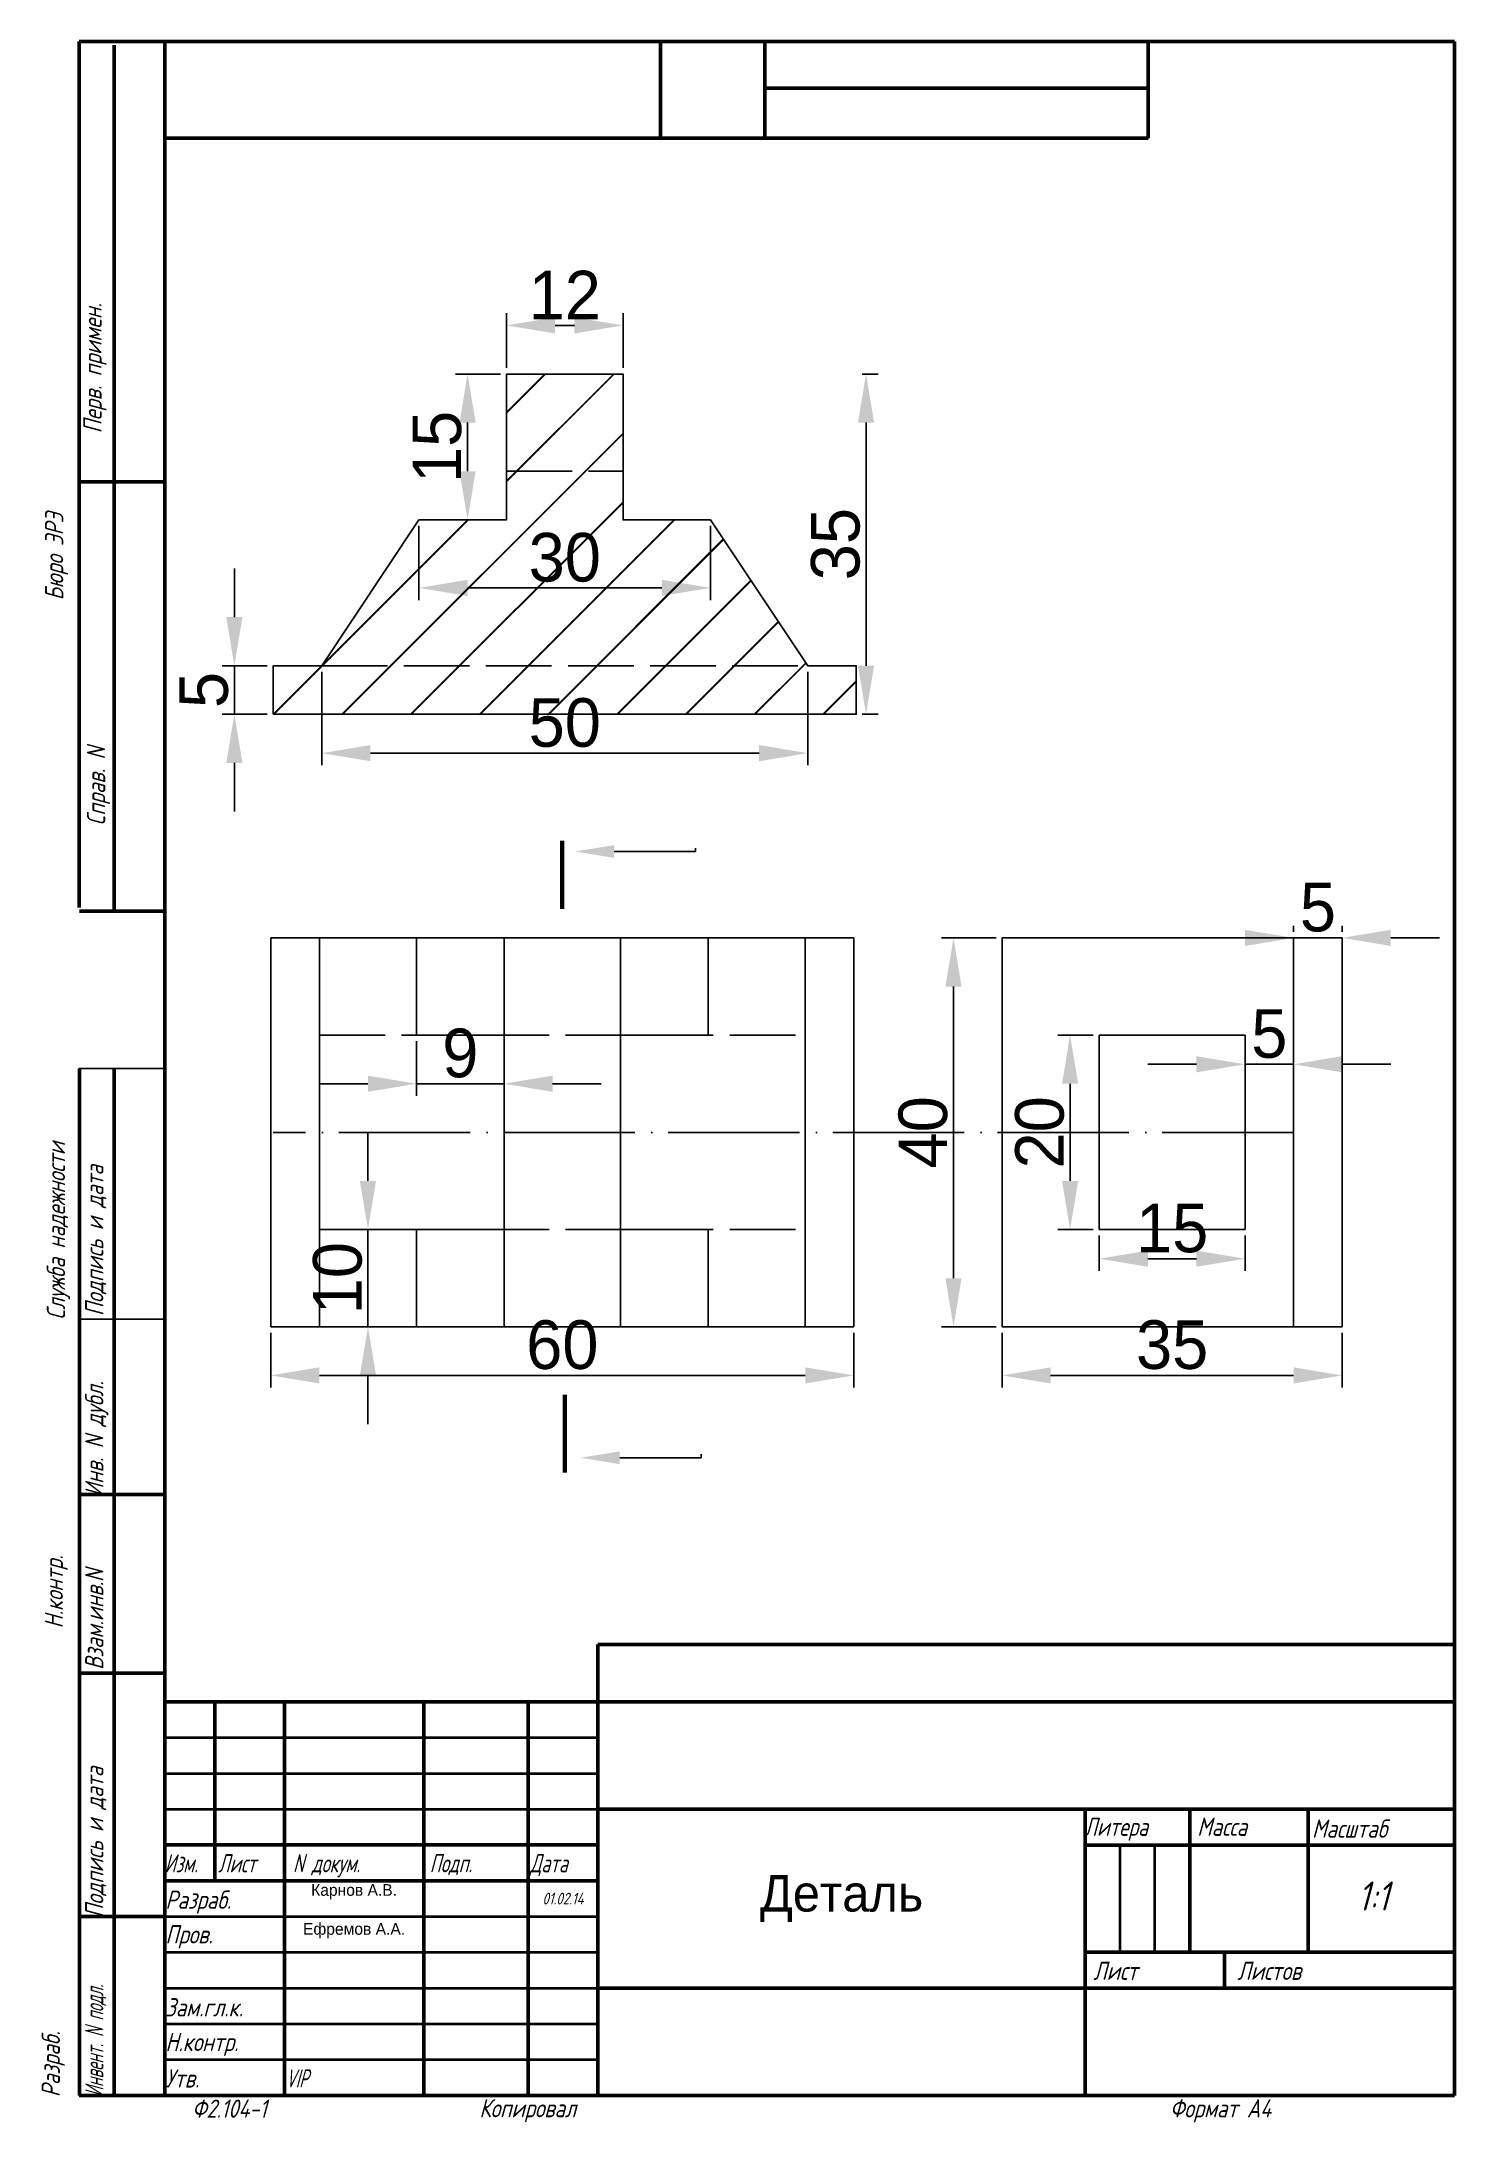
# Paper-space layout 'GOST-A4-(portrate)-new' of a CAD drawing. Header units: millimetres. Extents: x 2 to 196, y 1 to 286.
# The model-space entities are those that its viewports show. They can reach past a viewport. Long polylines and large blocks are cut down to what shows.
import ezdxf
from ezdxf import colors
from ezdxf.entities.mleader import LeaderData, LeaderLine
from ezdxf.enums import TextEntityAlignment as Align
from ezdxf.math import Vec2, Vec3

# ---------------------------------------------------------------- set-up
doc = ezdxf.new("R2010")
doc.units = ezdxf.units.MM
doc.linetypes.add('ACAD_ISO02W100', pattern=[15, 12, -3])
doc.linetypes.add('ACAD_ISO04W100', pattern=[30, 24, -3, 0, -3])
for name, color, linetype, lineweight in [('Основная сплошная', 7, 'Continuous', 50), ('Размерные линии', 3, 'Continuous', 25), ('Штриховая линия', 5, 'ACAD_ISO02W100', 25), ('Штрихпунктирная линия', 6, 'ACAD_ISO04W100', 25)]:
    doc.layers.add(name, color=color, linetype=linetype, lineweight=lineweight)
doc.styles.add('Dm', font='', dxfattribs={"oblique": 15})
doc.styles.get('Dm').set_extended_font_data('GOST type A')
doc.dimstyles.new('Copy of ISO-25', dxfattribs={"dimtxt": 5, "dimasz": 5, "dimexe": 1.25, "dimexo": 0.625, "dimtad": 1, "dimtoh": 1, "dimtxsty": 'Standard', "dimcen": 2.5, "dimadec": 0, "dimazin": 0, "dimtfac": 1, "dimtmove": 0, "dimatfit": 3, "dimfxl": 1, "dimarcsym": 0})

# ---------------------------------------------------------------- blocks, each defined once
blk = doc.blocks.new('Stamp Legend')
at = {"lineweight": 50}
for p, q in [((7.16, 286.45), (7.16, 167.75)), ((7.16, 286.45), (18.91, 286.45)), ((11.99, 167.26), (11.99, 285.96)), ((195.77, 286.45), (18.91, 286.45)), ((18.91, 4.91), (18.91, 286.45)), ((86.91, 273.21), (86.91, 286.45)), ((101.23, 273.21), (101.23, 286.45)), ((101.23, 280.08), (101.23, 286.45)), ((153.76, 273.21), (153.76, 286.45)), ((195.77, 286.45), (195.77, 6.87)), ((101.23, 280.08), (153.76, 280.08)), ((20.06, 273.21), (18.91, 273.21)), ((20.06, 273.21), (153.76, 273.21)), ((7.22, 226.12), (18.68, 226.12)), ((7.22, 167.26), (18.68, 167.26)), ((7.22, 4.91), (7.22, 145.68)), ((11.99, 4.91), (11.99, 145.68)), ((7.22, 87.31), (18.68, 87.31)), ((78.31, 58.88), (78.31, 66.73)), ((78.31, 66.71), (195.77, 66.71)), ((7.22, 62.78), (18.68, 62.78)), ((18.91, 58.88), (193.86, 58.88)), ((25.78, 34.35), (25.78, 58.88)), ((35.33, 4.92), (35.33, 58.88)), ((54.43, 4.92), (54.43, 58.88)), ((68.76, 4.92), (68.76, 58.88)), ((78.31, 4.92), (78.31, 58.88)), ((193.39, 58.86), (195.77, 58.86)), ((78.25, 44.16), (195.77, 44.16)), ((145.16, 4.92), (145.16, 44.16)), ((159.48, 24.54), (159.48, 44.16)), ((175.72, 24.54), (175.72, 44.16)), ((18.91, 39.26), (78.31, 39.26)), ((145.16, 39.24), (195.77, 39.24)), ((18.91, 34.35), (78.31, 34.35)), ((7.22, 29.43), (18.68, 29.43)), ((145.16, 24.54), (195.77, 24.54)), ((164.26, 19.64), (164.26, 24.54)), ((78.5, 19.64), (193.86, 19.64)), ((193.39, 19.62), (195.77, 19.62)), ((195.77, 6.87), (195.77, 4.91)), ((19.1, 4.91), (7.16, 4.91)), ((18.91, 4.91), (195.77, 4.91))]:
    blk.add_line(p, q, dxfattribs=at)
for p, q in [((20.06, 273.21), (20.06, 273.21)), ((20.06, 273.21), (20.06, 273.21)), ((7.16, 145.68), (19.1, 145.68)), ((7.16, 111.34), (19.1, 111.34))]:
    blk.add_line(p, q)
at = {"lineweight": 35}
for p, q in [((18.91, 53.97), (78.31, 53.97)), ((18.91, 49.07), (78.31, 49.07)), ((18.91, 44.16), (79.26, 44.16)), ((149.93, 24.54), (149.93, 39.24)), ((154.71, 24.54), (154.71, 39.24)), ((18.91, 29.45), (78.31, 29.45)), ((18.91, 24.54), (78.31, 24.54)), ((18.91, 19.64), (79.26, 19.64)), ((18.91, 14.73), (78.31, 14.73)), ((18.91, 9.83), (78.31, 9.83))]:
    blk.add_line(p, q, dxfattribs=at)
at = {"style": 'Dm', "oblique": 15}
for s, p in [('Перв. примен.', (10.26, 232.76)), ('Бюро ЭРЭ', (5, 209.87)), ('Справ. N', (10.75, 179)), ('Служба надежности', (5.25, 111.25)), ('Подпись и дата', (10.5, 111.75)), ('Инв. N дубл.', (10.5, 87)), ('Н.контр.', (4.96, 68.93)), ('Взам.инв.N', (10.5, 63.25)), ('Подпись и дата', (10.5, 29.27)), ('Разраб.', (4.54, 4.68))]:
    blk.add_text(s, height=2.5, rotation=90, dxfattribs=at).set_placement(p)
for s, width, p in [('Литера', 0.95, (145, 40.5)), ('Изм.', 0.85, (18.91, 35.5)), ('Лист', 0.85, (26.25, 35.5)), ('N докум.', 0.85, (36.5, 35.5)), ('Подп.', 0.85, (55.25, 35.5)), ('Дата', 0.85, (69, 35.5))]:
    blk.add_text(s, height=2.5, dxfattribs=dict(at, width=width)).set_placement(p)
for s, p in [('Масса', (160.5, 40.5)), ('Масштаб', (176.25, 40.25)), ('Разраб.', (19, 30.5)), ('Пров.', (19, 25.75)), ('Лист', (146.25, 20.75)), ('Листов', (166, 20.75)), ('Зам.гл.к.', (19, 15.75)), ('Н.контр.', (19, 11)), ('Утв.', (19, 6)), ('Ф2.104-1', (22.65, 1.86)), ('Копировал', (62.06, 1.92)), ('Формат А4', (156.74, 1.9))]:
    blk.add_text(s, height=2.5, dxfattribs=at).set_placement(p)
at = {"style": 'Dm', "oblique": 15, "width": 0.75}
blk.add_text('Инвент. N подл.', height=2.5, rotation=90, dxfattribs=at).set_placement((10.5, 4.75))
at = {"lineweight": 40, "style": 'Dm', "oblique": 15}
blk.add_attdef('А13', text='', height=5, rotation=180, dxfattribs=at).set_placement((56.92, 283), align=Align.CENTER)
at = {"style": 'Dm', "oblique": 15}
for tag, p in [('А15', (135.92, 61)), ('А16', (166.57, 29.75))]:
    blk.add_attdef(tag, text='', height=4, dxfattribs=at).set_placement(p, align=Align.CENTER)
at = {"lineweight": 40, "style": 'Dm', "oblique": 15}
for tag, height, p in [('А12', 5, (136.58, 49)), ('А8', 5, (111.68, 36.75)), ('А9', 5, (111.31, 29.75)), ('А7', 4, (184.64, 30.25)), ('А10', 5, (112.83, 22.25)), ('А14', 7, (169.08, 8.5)), ('А11', 5, (110.51, 9))]:
    blk.add_attdef(tag, text='', height=height, dxfattribs=at).set_placement(p, align=Align.CENTER)
at = {"style": 'Dm', "oblique": 15}
for tag, width, p, p2 in [('А1', 0.114428, (35.5, 30.5), (38.24, 30.5)), ('А3', 0.238806, (68.75, 30.5), (72.56, 30.5)), ('А2', 0.147465, (35.5, 25.75), (39.31, 25.75)), ('А4', 0.253846, (68.75, 25.75), (72.68, 25.75)), ('А17', 1.142857, (35.5, 6), (41.21, 6)), ('А18', 0.358209, (69, 6), (74.71, 6))]:
    blk.add_attdef(tag, text='', height=2.5, dxfattribs=dict(at, width=width)).set_placement(p, p2, align=Align.FIT)
for tag, p in [('А5', (157.5, 20.75)), ('А6', (182.5, 21))]:
    blk.add_attdef(tag, p, '', height=2.5, dxfattribs=at)
blk = doc.blocks.new('*D1')
at = {"layer": 'Defpoints', "color": 0, "transparency": 16777216}
for p in [(70, -23), (75, -23), (75, -63)]:
    blk.add_point(p, dxfattribs=at)
at = {"layer": 'Размерные линии', "color": 0, "lineweight": -2, "transparency": 16777216}
for p, q in [((74.38, -23), (68.75, -23)), ((70, -58), (70, -28)), ((74.38, -63), (68.75, -63))]:
    blk.add_line(p, q, dxfattribs=at)
at = {"layer": 'Размерные линии', "color": 0, "transparency": 16777216}
for points in [[(69.17, -28), (70.83, -28), (70, -23)], [(69.17, -58), (70.83, -58), (70, -63)]]:
    blk.add_solid(points, dxfattribs=at)
at = {"layer": 'Размерные линии', "color": 0, "lineweight": -2, "transparency": 16777216, "insert": (66.88, -43), "char_height": 5, "attachment_point": 5, "rotation": 90}
blk.add_mtext('40', dxfattribs=at)
blk = doc.blocks.new('*D2')
at = {"layer": 'Defpoints', "color": 0, "transparency": 16777216}
for p in [(75, -63), (110, -63), (110, -68)]:
    blk.add_point(p, dxfattribs=at)
at = {"layer": 'Размерные линии', "color": 0, "lineweight": -2, "transparency": 16777216}
for p, q in [((75, -63.62), (75, -69.25)), ((110, -63.62), (110, -69.25)), ((80, -68), (105, -68))]:
    blk.add_line(p, q, dxfattribs=at)
at = {"layer": 'Размерные линии', "color": 0, "transparency": 16777216}
for points in [[(80, -67.17), (80, -68.83), (75, -68)], [(105, -67.17), (105, -68.83), (110, -68)]]:
    blk.add_solid(points, dxfattribs=at)
at = {"layer": 'Размерные линии', "color": 0, "lineweight": -2, "transparency": 16777216, "insert": (92.5, -64.87), "char_height": 5, "attachment_point": 5}
blk.add_mtext('35', dxfattribs=at)
blk = doc.blocks.new('*D3')
at = {"layer": 'Defpoints', "color": 0, "transparency": 16777216}
for p in [(82, -33), (85, -33), (85, -53)]:
    blk.add_point(p, dxfattribs=at)
at = {"layer": 'Размерные линии', "color": 0, "lineweight": -2, "transparency": 16777216}
for p, q in [((84.38, -33), (80.75, -33)), ((82, -48), (82, -38)), ((84.38, -53), (80.75, -53))]:
    blk.add_line(p, q, dxfattribs=at)
at = {"layer": 'Размерные линии', "color": 0, "transparency": 16777216}
for points in [[(81.17, -38), (82.83, -38), (82, -33)], [(81.17, -48), (82.83, -48), (82, -53)]]:
    blk.add_solid(points, dxfattribs=at)
at = {"layer": 'Размерные линии', "color": 0, "lineweight": -2, "transparency": 16777216, "insert": (78.88, -43), "char_height": 5, "attachment_point": 5, "rotation": 90}
blk.add_mtext('20', dxfattribs=at)
blk = doc.blocks.new('*D4')
at = {"layer": 'Defpoints', "color": 0, "transparency": 16777216}
for p in [(85, -53), (100, -53), (85, -56)]:
    blk.add_point(p, dxfattribs=at)
at = {"layer": 'Размерные линии', "color": 0, "lineweight": -2, "transparency": 16777216}
for p, q in [((85, -53.62), (85, -57.25)), ((100, -53.62), (100, -57.25)), ((95, -56), (90, -56))]:
    blk.add_line(p, q, dxfattribs=at)
at = {"layer": 'Размерные линии', "color": 0, "transparency": 16777216}
for points in [[(90, -55.17), (90, -56.83), (85, -56)], [(95, -55.17), (95, -56.83), (100, -56)]]:
    blk.add_solid(points, dxfattribs=at)
at = {"layer": 'Размерные линии', "color": 0, "lineweight": -2, "transparency": 16777216, "insert": (92.5, -52.87), "char_height": 5, "attachment_point": 5}
blk.add_mtext('15', dxfattribs=at)
blk = doc.blocks.new('*D5')
at = {"layer": 'Defpoints', "color": 0, "transparency": 16777216}
for p in [(-0.25, -63), (59.75, -63), (59.75, -68)]:
    blk.add_point(p, dxfattribs=at)
at = {"layer": 'Размерные линии', "color": 0, "lineweight": -2, "transparency": 16777216}
for p, q in [((-0.25, -63.62), (-0.25, -69.25)), ((59.75, -63.62), (59.75, -69.25)), ((4.75, -68), (54.75, -68))]:
    blk.add_line(p, q, dxfattribs=at)
at = {"layer": 'Размерные линии', "color": 0, "transparency": 16777216}
for points in [[(4.75, -67.17), (4.75, -68.83), (-0.25, -68)], [(54.75, -67.17), (54.75, -68.83), (59.75, -68)]]:
    blk.add_solid(points, dxfattribs=at)
at = {"layer": 'Размерные линии', "color": 0, "lineweight": -2, "transparency": 16777216, "insert": (29.75, -64.87), "char_height": 5, "attachment_point": 5}
blk.add_mtext('60', dxfattribs=at)
blk = doc.blocks.new('*D6')
at = {"layer": 'Defpoints', "color": 0, "transparency": 16777216}
for p in [(9.75, -53), (14.75, -53), (14.75, -63)]:
    blk.add_point(p, dxfattribs=at)
at = {"layer": 'Размерные линии', "color": 0, "lineweight": -2, "transparency": 16777216}
for p, q in [((9.75, -48), (9.75, -43)), ((14.12, -53), (8.5, -53)), ((9.75, -63), (9.75, -53)), ((14.12, -63), (8.5, -63)), ((9.75, -68), (9.75, -73))]:
    blk.add_line(p, q, dxfattribs=at)
at = {"layer": 'Размерные линии', "color": 0, "transparency": 16777216}
for points in [[(8.92, -48), (10.58, -48), (9.75, -53)], [(8.92, -68), (10.58, -68), (9.75, -63)]]:
    blk.add_solid(points, dxfattribs=at)
at = {"layer": 'Размерные линии', "color": 0, "lineweight": -2, "transparency": 16777216, "insert": (6.63, -58), "char_height": 5, "attachment_point": 5, "rotation": 90}
blk.add_mtext('10', dxfattribs=at)
blk = doc.blocks.new('*D7')
at = {"layer": 'Defpoints', "color": 0, "transparency": 16777216}
for p in [(14.75, -33), (23.75, -33), (23.75, -38)]:
    blk.add_point(p, dxfattribs=at)
at = {"layer": 'Размерные линии', "color": 0, "lineweight": -2, "transparency": 16777216}
for p, q in [((14.75, -33.62), (14.75, -39.25)), ((23.75, -33.62), (23.75, -39.25)), ((9.75, -38), (4.75, -38)), ((14.75, -38), (23.75, -38)), ((28.75, -38), (33.75, -38))]:
    blk.add_line(p, q, dxfattribs=at)
at = {"layer": 'Размерные линии', "color": 0, "transparency": 16777216}
for points in [[(9.75, -37.17), (9.75, -38.83), (14.75, -38)], [(28.75, -37.17), (28.75, -38.83), (23.75, -38)]]:
    blk.add_solid(points, dxfattribs=at)
at = {"layer": 'Размерные линии', "color": 0, "lineweight": -2, "transparency": 16777216, "insert": (19.25, -34.87), "char_height": 5, "attachment_point": 5}
blk.add_mtext('9', dxfattribs=at)
blk = doc.blocks.new('*D8')
at = {"layer": 'Defpoints', "color": 0, "transparency": 16777216}
for p in [(36, 40), (24, 35), (36, 35)]:
    blk.add_point(p, dxfattribs=at)
at = {"layer": 'Размерные линии', "color": 0, "lineweight": -2, "transparency": 16777216}
for p, q in [((24, 35.62), (24, 41.25)), ((36, 35.62), (36, 41.25)), ((29, 40), (31, 40))]:
    blk.add_line(p, q, dxfattribs=at)
at = {"layer": 'Размерные линии', "color": 0, "transparency": 16777216}
for points in [[(29, 40.83), (29, 39.17), (24, 40)], [(31, 40.83), (31, 39.17), (36, 40)]]:
    blk.add_solid(points, dxfattribs=at)
at = {"layer": 'Размерные линии', "color": 0, "lineweight": -2, "transparency": 16777216, "insert": (30, 43.12), "char_height": 5, "attachment_point": 5}
blk.add_mtext('12', dxfattribs=at)
blk = doc.blocks.new('*D9')
at = {"layer": 'Defpoints', "color": 0, "transparency": 16777216}
for p in [(-4, 5), (0, 5), (0, 0)]:
    blk.add_point(p, dxfattribs=at)
at = {"layer": 'Размерные линии', "color": 0, "lineweight": -2, "transparency": 16777216}
for p, q in [((-4, 10), (-4, 15)), ((-0.62, 5), (-5.25, 5)), ((-4, 0), (-4, 5)), ((-0.62, 0), (-5.25, 0)), ((-4, -5), (-4, -10))]:
    blk.add_line(p, q, dxfattribs=at)
at = {"layer": 'Размерные линии', "color": 0, "transparency": 16777216}
for points in [[(-4.83, 10), (-3.17, 10), (-4, 5)], [(-4.83, -5), (-3.17, -5), (-4, 0)]]:
    blk.add_solid(points, dxfattribs=at)
at = {"layer": 'Размерные линии', "color": 0, "lineweight": -2, "transparency": 16777216, "insert": (-7.13, 2.5), "char_height": 5, "attachment_point": 5, "rotation": 90}
blk.add_mtext('5', dxfattribs=at)
blk = doc.blocks.new('*D10')
at = {"layer": 'Defpoints', "color": 0, "transparency": 16777216}
for p in [(20, 35), (24, 35), (24, 20)]:
    blk.add_point(p, dxfattribs=at)
at = {"layer": 'Размерные линии', "color": 0, "lineweight": -2, "transparency": 16777216}
for p, q in [((23.38, 35), (18.75, 35)), ((20, 25), (20, 30)), ((23.38, 20), (18.75, 20))]:
    blk.add_line(p, q, dxfattribs=at)
at = {"layer": 'Размерные линии', "color": 0, "transparency": 16777216}
for points in [[(19.17, 30), (20.83, 30), (20, 35)], [(19.17, 25), (20.83, 25), (20, 20)]]:
    blk.add_solid(points, dxfattribs=at)
at = {"layer": 'Размерные линии', "color": 0, "lineweight": -2, "transparency": 16777216, "insert": (16.87, 27.5), "char_height": 5, "attachment_point": 5, "rotation": 90}
blk.add_mtext('15', dxfattribs=at)
blk = doc.blocks.new('*D11')
at = {"layer": 'Defpoints', "color": 0, "transparency": 16777216}
for p in [(15, 20), (45, 20), (45, 13)]:
    blk.add_point(p, dxfattribs=at)
at = {"layer": 'Размерные линии', "color": 0, "lineweight": -2, "transparency": 16777216}
for p, q in [((15, 19.38), (15, 11.75)), ((45, 19.38), (45, 11.75)), ((20, 13), (40, 13))]:
    blk.add_line(p, q, dxfattribs=at)
at = {"layer": 'Размерные линии', "color": 0, "transparency": 16777216}
for points in [[(20, 13.83), (20, 12.17), (15, 13)], [(40, 13.83), (40, 12.17), (45, 13)]]:
    blk.add_solid(points, dxfattribs=at)
at = {"layer": 'Размерные линии', "color": 0, "lineweight": -2, "transparency": 16777216, "insert": (30, 16.12), "char_height": 5, "attachment_point": 5}
blk.add_mtext('30', dxfattribs=at)
blk = doc.blocks.new('*D12')
at = {"layer": 'Defpoints', "color": 0, "transparency": 16777216}
for p in [(5, 5), (55, 5), (55, -4)]:
    blk.add_point(p, dxfattribs=at)
at = {"layer": 'Размерные линии', "color": 0, "lineweight": -2, "transparency": 16777216}
for p, q in [((5, 4.38), (5, -5.25)), ((55, 4.38), (55, -5.25)), ((10, -4), (50, -4))]:
    blk.add_line(p, q, dxfattribs=at)
at = {"layer": 'Размерные линии', "color": 0, "transparency": 16777216}
for points in [[(10, -3.17), (10, -4.83), (5, -4)], [(50, -3.17), (50, -4.83), (55, -4)]]:
    blk.add_solid(points, dxfattribs=at)
at = {"layer": 'Размерные линии', "color": 0, "lineweight": -2, "transparency": 16777216, "insert": (30, -0.88), "char_height": 5, "attachment_point": 5}
blk.add_mtext('50', dxfattribs=at)
blk = doc.blocks.new('*D13')
at = {"layer": 'Defpoints', "color": 0, "transparency": 16777216}
for p in [(60, 35), (61, 35), (60, 0)]:
    blk.add_point(p, dxfattribs=at)
at = {"layer": 'Размерные линии', "color": 0, "lineweight": -2, "transparency": 16777216}
for p, q in [((60.62, 35), (62.25, 35)), ((61, 5), (61, 30)), ((60.62, 0), (62.25, 0))]:
    blk.add_line(p, q, dxfattribs=at)
at = {"layer": 'Размерные линии', "color": 0, "transparency": 16777216}
for points in [[(60.17, 30), (61.83, 30), (61, 35)], [(60.17, 5), (61.83, 5), (61, 0)]]:
    blk.add_solid(points, dxfattribs=at)
at = {"layer": 'Размерные линии', "color": 0, "lineweight": -2, "transparency": 16777216, "insert": (57.87, 17.5), "char_height": 5, "attachment_point": 5, "rotation": 90}
blk.add_mtext('35', dxfattribs=at)
blk = doc.blocks.new('*D14')
at = {"layer": 'Defpoints', "color": 0, "transparency": 16777216}
for p in [(105, -23), (110, -23), (110, -23)]:
    blk.add_point(p, dxfattribs=at)
at = {"layer": 'Размерные линии', "color": 0, "lineweight": -2, "transparency": 16777216}
for p, q in [((100, -23), (95, -23)), ((105, -22.37), (105, -21.75)), ((105, -23), (110, -23)), ((110, -22.37), (110, -21.75)), ((115, -23), (120, -23))]:
    blk.add_line(p, q, dxfattribs=at)
at = {"layer": 'Размерные линии', "color": 0, "transparency": 16777216}
for points in [[(100, -22.17), (100, -23.83), (105, -23)], [(115, -22.17), (115, -23.83), (110, -23)]]:
    blk.add_solid(points, dxfattribs=at)
at = {"layer": 'Размерные линии', "color": 0, "lineweight": -2, "transparency": 16777216, "insert": (107.5, -19.87), "char_height": 5, "attachment_point": 5}
blk.add_mtext('5', dxfattribs=at)
blk = doc.blocks.new('*D15')
at = {"layer": 'Defpoints', "color": 0, "transparency": 16777216}
for p in [(100, -33), (105, -33), (105, -36)]:
    blk.add_point(p, dxfattribs=at)
at = {"layer": 'Размерные линии', "color": 0, "lineweight": -2, "transparency": 16777216}
for p, q in [((100, -33.62), (100, -37.25)), ((105, -33.62), (105, -37.25)), ((95, -36), (90, -36)), ((100, -36), (105, -36)), ((110, -36), (115, -36))]:
    blk.add_line(p, q, dxfattribs=at)
at = {"layer": 'Размерные линии', "color": 0, "transparency": 16777216}
for points in [[(95, -35.17), (95, -36.83), (100, -36)], [(110, -35.17), (110, -36.83), (105, -36)]]:
    blk.add_solid(points, dxfattribs=at)
at = {"layer": 'Размерные линии', "color": 0, "lineweight": -2, "transparency": 16777216, "insert": (102.5, -32.87), "char_height": 5, "attachment_point": 5}
blk.add_mtext('5', dxfattribs=at)

msp = doc.modelspace()

# ---------------------------------------------------------------- hatches: boundary and pattern name
at = {"layer": 'Размерные линии'}
h = msp.add_hatch(dxfattribs=at)
h.set_pattern_fill('JIS_LC_20', color=6, scale=0.25)
h.paths.add_polyline_path([(36, 35), (24, 35), (24, 25), (36, 25)])
h.paths.add_polyline_path([(45, 20), (36, 20), (36, 25), (24, 25), (24, 20), (15, 20), (5, 5), (55, 5)])
h.paths.add_polyline_path([(60, 5), (55, 5), (5, 5), (0, 5), (0, 0), (60, 0)])
h.paths.add_polyline_path([(25, 12.375), (35, 12.375), (35, 19.875), (25, 19.875)], flags=24)
h.paths.add_polyline_path([(25, -4.625), (35, -4.625), (35, 2.875), (25, 2.875)], flags=9)

# ---------------------------------------------------------------- linework, layer by layer
at = {"layer": 'Основная сплошная', "lineweight": -2}
for p, q in [((-0.25, -63), (-0.25, -23)), ((-0.25, -23), (59.75, -23)), ((4.75, -63), (4.75, -23)), ((14.75, -33), (14.75, -23)), ((23.75, -33), (23.75, -23)), ((35.75, -33), (35.75, -23)), ((35.75, -33), (35.75, -23)), ((44.75, -33), (44.75, -23)), ((44.75, -33), (44.75, -23)), ((54.75, -63), (54.75, -23)), ((59.75, -23), (59.75, -63)), ((23.75, -33), (14.75, -33)), ((23.75, -53), (23.75, -33)), ((44.75, -33), (35.75, -33)), ((44.75, -33), (35.75, -33)), ((35.75, -53), (35.75, -33)), ((85, -53), (85, -33)), ((85, -33), (100, -33)), ((100, -33), (100, -53)), ((14.75, -63), (14.75, -53)), ((23.75, -53), (14.75, -53)), ((23.75, -63), (23.75, -53)), ((35.75, -53), (35.75, -63)), ((35.75, -53), (44.75, -53)), ((44.75, -53), (35.75, -53)), ((44.75, -53), (44.75, -63)), ((100, -53), (85, -53)), ((59.75, -63), (-0.25, -63)), ((110, -63), (105, -63))]:
    msp.add_line(p, q, dxfattribs=at)
msp.add_lwpolyline([(0, 0), (0, 5), (5, 5), (15, 20), (24, 20), (24, 35), (36, 35), (36, 20), (45, 20), (55, 5), (60, 5), (60, 0)], close=True, dxfattribs=at)
msp.add_lwpolyline([(105, -23), (105, -63), (75, -63), (75, -23), (105, -23), (110, -23), (110, -63)], dxfattribs=at)
at = {"layer": 'Размерные линии', "color": 250, "lineweight": 60}
for p, q in [((29.75, -20), (29.75, -13)), ((30, -78), (30, -70))]:
    msp.add_line(p, q, dxfattribs=at)
at = {"layer": 'Штриховая линия', "lineweight": -2}
for p, q in [((24, 25), (36, 25)), ((5, 5), (55, 5)), ((4.75, -33), (54.75, -33)), ((4.75, -53), (54.75, -53))]:
    msp.add_line(p, q, dxfattribs=at)
at = {"layer": 'Штрихпунктирная линия', "lineweight": -2}
msp.add_line((105, -43), (0, -43), dxfattribs=at)

# ---------------------------------------------------------------- dimensions: what is measured, and where the dimension line sits
at = {"layer": 'Размерные линии', "lineweight": -2}
for base, p1, p2, angle, picture, middle in [((36, 40), (24, 35), (36, 35), 180, '*D8', (30, 43.125)), ((20, 35), (24, 20), (24, 35), 90, '*D10', (16.875, 27.5)), ((61, 35), (60, 0), (60, 35), 90, '*D13', (57.875, 17.5)), ((45, 13), (15, 20), (45, 20), 180, '*D11', (30, 16.125)), ((-4, 5), (0, 0), (0, 5), 90, '*D9', (-7.125, 2.5)), ((55, -4), (5, 5), (55, 5), 180, '*D12', (30, -0.875)), ((70, -23), (75, -63), (75, -23), 90, '*D1', (66.875, -43)), ((23.75, -38), (14.75, -33), (23.75, -33), 180, '*D7', (19.25, -34.875)), ((82, -33), (85, -53), (85, -33), 90, '*D3', (78.875, -43)), ((9.75, -53), (14.75, -63), (14.75, -53), 90, '*D6', (6.625, -58)), ((85, -56), (100, -53), (85, -53), 180, '*D4', (92.5, -52.875)), ((59.75, -68), (-0.25, -63), (59.75, -63), 180, '*D5', (29.75, -64.875)), ((110, -68), (75, -63), (110, -63), 180, '*D2', (92.5, -64.875))]:
    dim = msp.add_linear_dim(base=base, p1=p1, p2=p2, angle=angle, dimstyle='Copy of ISO-25', dxfattribs=at)
    dim.commit()
    dim.dimension.update_dxf_attribs({"geometry": picture, "text_midpoint": middle})
for base, p1, p2, picture, middle in [((110, -23), (105, -23), (110, -23), '*D14', (107.5, -23)), ((105, -36), (100, -33), (105, -33), '*D15', (102.5, -36))]:
    dim = msp.add_linear_dim(base=base, p1=p1, p2=p2, angle=180, dimstyle='Copy of ISO-25', dxfattribs=at)
    dim.commit()
    dim.dimension.update_dxf_attribs({"geometry": picture, "text_midpoint": middle, "dimtype": 160})

# ---------------------------------------------------------------- leaders
at = {"layer": 'Размерные линии', "color": 250, "lineweight": 50}
ml = msp.add_multileader_mtext('Standard', dxfattribs=at)
ml.set_content('', color=250)
ml.set_leader_properties()
ml.build(insert=Vec2(0, 0))
ml.multileader.update_dxf_attribs({"text_right_attachment_type": 6, "dogleg_length": 0.36})
ctx = ml.context
ctx.base_point, ctx.plane_origin, ctx.plane_x_axis, ctx.plane_y_axis = Vec3(43.464, -13.756), Vec3(31.078, -14.116), Vec3(0, 1), Vec3(-1, 0)
ctx.right_attachment = 6
notes = []
notes.append((ctx, [(0, (1, 1, 0), (43.464, -14.116), (0, 1), 0.36, [(0, [(31.078, -14.116)], 0, [])])]))
ctx.mtext.insert, ctx.mtext.text_direction, ctx.mtext.rotation, ctx.mtext.flow_direction = Vec3(41.464, -11.756), Vec3(0, 1), 1.5707963, 5
ml = msp.add_multileader_mtext('Standard', dxfattribs=at)
ml.set_content('', color=250)
ml.set_leader_properties()
ml.build(insert=Vec2(0, 0))
ml.multileader.update_dxf_attribs({"text_right_attachment_type": 6, "dogleg_length": 0.36})
ctx = ml.context
ctx.base_point, ctx.plane_origin, ctx.plane_x_axis, ctx.plane_y_axis = Vec3(44.036, -76.112), Vec3(31.65, -76.472), Vec3(0, 1), Vec3(-1, 0)
ctx.right_attachment = 6
notes.append((ctx, [(0, (1, 1, 0), (44.036, -76.472), (0, 1), 0.36, [(0, [(31.65, -76.472)], 0, [])])]))
ctx.mtext.insert, ctx.mtext.text_direction, ctx.mtext.rotation, ctx.mtext.flow_direction = Vec3(42.036, -74.112), Vec3(0, 1), 1.5707963, 5
for ctx, leaders in notes:
    for number, flags, end, landing, length, lines in leaders:
        leader = LeaderData()
        leader.index, (leader.has_last_leader_line, leader.has_dogleg_vector, leader.attachment_direction) = number, flags
        leader.last_leader_point, leader.dogleg_vector, leader.dogleg_length = Vec3(end), Vec3(landing), length
        for number, points, colour, breaks in lines:
            line = LeaderLine()
            line.index, line.vertices, line.color, line.breaks = number, Vec3.list(points), colors.encode_raw_color(colour), breaks
            leader.lines.append(line)
        ctx.leaders.append(leader)

psp = doc.layouts.new('GOST-A4-(portrate)-new')

# ---------------------------------------------------------------- linework, layer by layer
psp.add_lwpolyline([(18.91, 58.88), (78.31, 58.88), (78.31, 66.73), (195.78, 66.71), (195.78, 286.45), (153.76, 286.45), (153.76, 273.21), (18.91, 273.21), (18.91, 58.88)], close=True)

# ---------------------------------------------------------------- block references
ref = psp.add_blockref('Stamp Legend', (0, 0))
ref.add_attrib('А7', '1:1', dxfattribs={"lineweight": 40, "height": 4, "style": 'Dm', "oblique": 15}).set_placement((184.64, 30.25), align=Align.CENTER)
ref.add_attrib('А17', 'VIP', (35.5, 6), dxfattribs={"height": 2.5, "style": 'Dm', "oblique": 15, "width": 0.75})

# ---------------------------------------------------------------- texts
at = {"layer": 'Размерные линии', "attachment_point": 5}
for s, width, insert, char_height in [('{\\C0;Деталь}', 66.85, (111.73, 31.9), 5), ('{\\C0; \\P\\PКарнов А.В.\\P\\PЕфремов А.А.}', 19.1, (44.88, 32.84), 1.6)]:
    psp.add_mtext_dynamic_manual_height_columns(s, width=width, gutter_width=12.5, heights=[0], dxfattribs=dict(at, insert=insert, char_height=char_height))
at = {"layer": 'Размерные линии', "insert": (73.53, 31.9), "char_height": 1.6, "attachment_point": 5, "style": 'Dm'}
psp.add_mtext_dynamic_manual_height_columns('{\\C0;01.02.14}', width=9.55, gutter_width=12.5, heights=[0], dxfattribs=at)

# ---------------------------------------------------------------- viewports
at = {"layer": '0'}
vp = psp.add_viewport(center=(107.34, 172.67), size=(176.87, 227.573), view_center_point=(55.188, -16.188), view_height=170.7592, dxfattribs=at)
vp.dxf.flags = 0x10000  # cut along an outline
vp.dxf.clipping_boundary_handle = psp.add_lwpolyline([(18.91, 58.88), (78.31, 58.88), (78.31, 66.73), (195.78, 66.71), (195.78, 286.45), (153.76, 286.45), (153.76, 273.21), (18.91, 273.21), (18.91, 58.88)], format="xyb", close=True, dxfattribs={"invisible": 1}).dxf.handle

doc.saveas('drawing.dxf')
